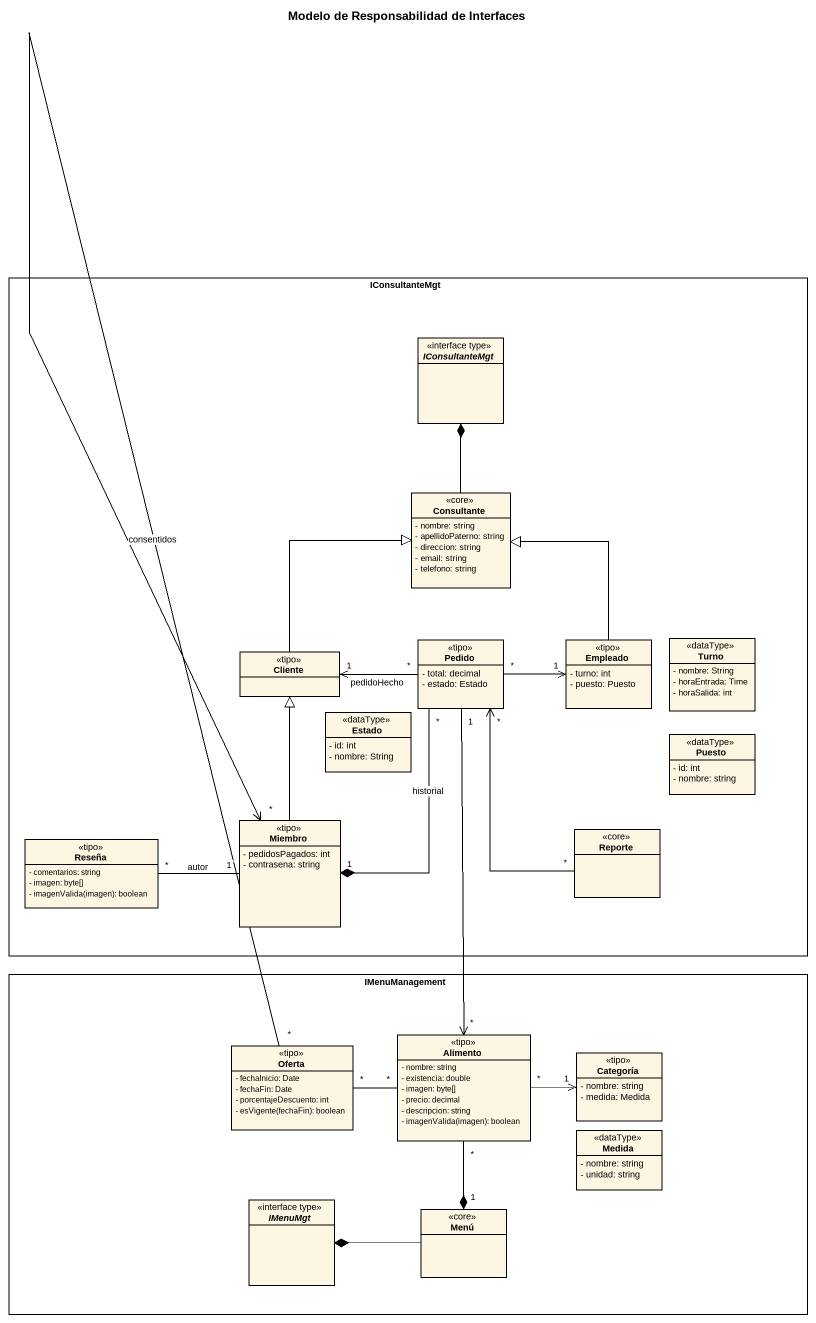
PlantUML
@startuml
title Modelo de Responsabilidad de Interfaces
hide circle
hide empty members
skinparam classAttributeIconSize 0
rectangle IConsultanteMgt {
  interface "IConsultanteMgt" as IConsultanteMgt_2 <<interface type>>
  class Consultante <<core>> {
    - nombre: string
    - apellidoPaterno: string
    - direccion: string
    - email: string
    - telefono: string
  }
  class Cliente <<tipo>>
  class Pedido <<tipo>> {
    - total: decimal
    - estado: Estado
  }
  class Empleado <<tipo>> {
    - turno: int
    - puesto: Puesto
  }
  class Turno <<dataType>> {
    - nombre: String
    - horaEntrada: Time
    - horaSalida: int
  }
  class Estado <<dataType>> {
    - id: int
    - nombre: String
  }
  class Puesto <<dataType>> {
    - id: int
    - nombre: string
  }
  class Miembro <<tipo>> {
    - pedidosPagados: int
    - contrasena: string
  }
  class Reseña <<tipo>> {
    - comentarios: string
    - imagen: byte[]
    {field} - imagenValida(imagen): boolean
  }
  class Reporte <<core>>
}
rectangle IMenuManagement {
  class Oferta <<tipo>> {
    - fechaInicio: Date
    - fechaFin: Date
    - porcentajeDescuento: int
    {field} - esVigente(fechaFin): boolean
  }
  class Alimento <<tipo>> {
    - nombre: string
    - existencia: double
    - imagen: byte[]
    - precio: decimal
    - descripcion: string
    {field} - imagenValida(imagen): boolean
  }
  class Categoría <<tipo>> {
    - nombre: string
    - medida: Medida
  }
  class Medida <<dataType>> {
    - nombre: string
    - unidad: string
  }
  interface IMenuMgt <<interface type>>
  class Menú <<core>>
}
Consultante -up-* IConsultanteMgt_2
Cliente -up-|> Consultante
Cliente "1" <-right- "*" Pedido : pedidoHecho
Pedido "1" --> "*" Alimento
Empleado -up-|> Consultante
Empleado "1" <-left- "*" Pedido
Miembro -up-|> Cliente
Miembro "1" *-up- "*" Pedido : historial
Miembro "1" -left- "*" Reseña : autor
Reporte "*" -up-> "*" Pedido
Oferta "*" -up-> "*" Miembro : consentidos
Oferta "*" -right- "*" Alimento
Alimento "*" -right-> "1" Categoría
Menú "1" *-up- "*" Alimento
Menú -left-* IMenuMgt
@enduml
